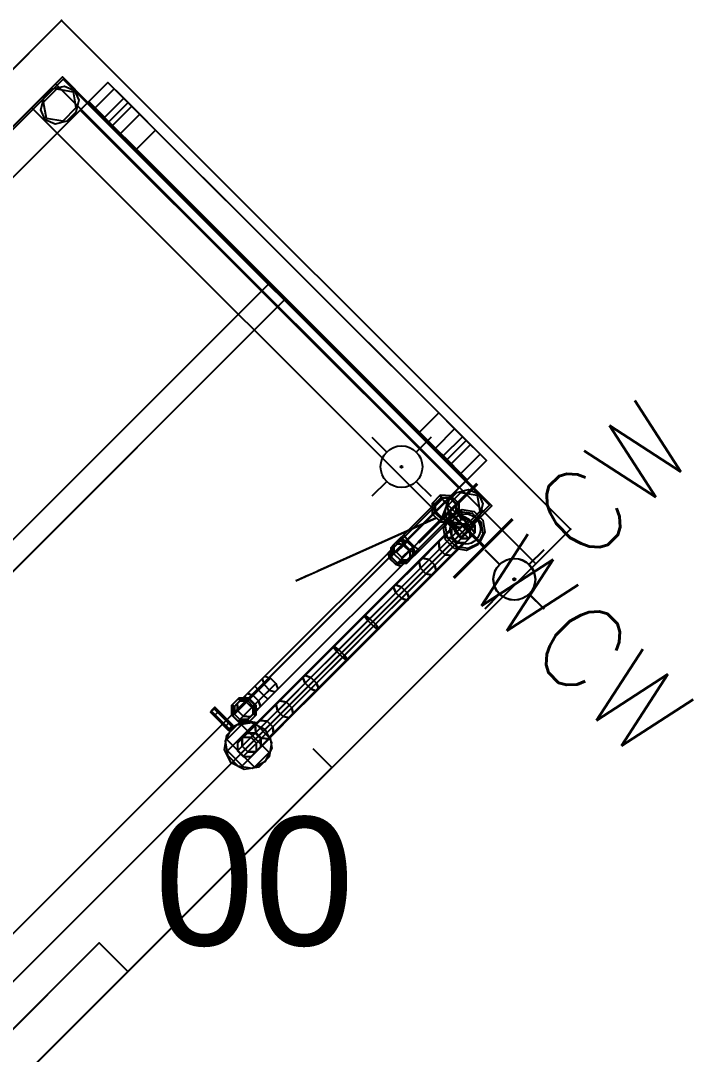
# Model space of a CAD drawing. Header units: millimetres. Extents: x 89237 to 96871, y -22823 to -19192.
# Drawn here: x 94361.8 to 94427.2, y -21997.7 to -21897.1 of the extents above; entities that cross this region are included whole.
import ezdxf
from ezdxf.enums import TextEntityAlignment as Align

# ---------------------------------------------------------------- set-up
doc = ezdxf.new("R2010")
doc.units = ezdxf.units.MM
doc.header["$LTSCALE"] = 5
for name, color, linetype in [('200-EquipBlack-3d', 250, 'Continuous'), ('200-EquipBorder-2d', 9, 'Continuous'), ('200-EquipID-2d', 7, 'Continuous'), ('200-EquipInternal-2d', 252, 'Continuous'), ('200-EquipSteel-3d', 9, 'Continuous'), ('250-Cwater-2d', 160, 'Continuous'), ('250-Hwater-2d', 200, 'Continuous')]:
    doc.layers.add(name, color=color, linetype=linetype)
doc.layers.add('200-InsPoint-3D', color=3, linetype='Continuous', plot=False)
doc.styles.add('ARIAL', font='arial.ttf')
doc.styles.add('ROMANS', font='micross.ttf')
doc.styles.add('SIMPLEX', font='simplex')

# ---------------------------------------------------------------- blocks, each defined once
blk = doc.blocks.new('BHST1708R')
at = {"layer": '200-EquipBorder-2d'}
blk.add_lwpolyline([(0, -800), (1700, -800), (1700, 0), (0, 0)], close=True, dxfattribs=at)
at = {"layer": '200-EquipInternal-2d'}
for p, q in [((45, -45), (45, -800)), ((10, -85), (1690, -85)), ((10, -85), (10, -680)), ((45, -370), (1655, -370)), ((45, -395), (1655, -395)), ((10, -680), (1690, -680)), ((45, -717.5), (1655, -717.5)), ((575, -755), (575, -800)), ((310, -770), (310, -800))]:
    blk.add_line(p, q, dxfattribs=at)
blk.add_lwpolyline([(45, -45), (1655, -45), (1655, -755), (575, -755)], dxfattribs=at)
at = {"layer": '200-EquipSteel-3d'}
for p, q in [((0, 0, 850), (1700, 0, 850)), ((45, -45, 875), (1655, -45, 875)), ((575, -755, 875), (1655, -755, 875))]:
    blk.add_line(p, q, dxfattribs=at)
at = {"layer": '200-EquipSteel-3d', "elevation": 20}
for points in [[(50.1, -46.83), (40.55, -53.77), (36.9, -65), (40.55, -76.23), (50.1, -83.17), (61.9, -83.17), (71.45, -76.23), (75.1, -65), (71.45, -53.77), (61.9, -46.83)], [(50.1, -681.83), (40.55, -688.77), (36.9, -700), (40.55, -711.23), (50.1, -718.17), (61.9, -718.17), (71.45, -711.23), (75.1, -700), (71.45, -688.77), (61.9, -681.83)]]:
    blk.add_lwpolyline(points, close=True, dxfattribs=at)
at = {"layer": '200-EquipSteel-3d'}
for points in [[(47.35, -50.01), (38.69, -65), (47.35, -79.99), (64.65, -79.99), (73.31, -65), (64.65, -50.01)], [(47.35, -685.01), (38.69, -700), (47.35, -714.99), (64.65, -714.99), (73.31, -700), (64.65, -685.01)]]:
    blk.add_lwpolyline(points, close=True, dxfattribs=at)
at = {"layer": '200-EquipSteel-3d', "elevation": 1510}
for points in [[(35, -85), (35, -110), (10, -110), (10, -85)], [(35, -680), (35, -655), (10, -655), (10, -680)]]:
    blk.add_lwpolyline(points, dxfattribs=at)
at = {"layer": '200-EquipSteel-3d'}
for points, invisible_edges in [([(45, -45, 910), (1655, -45, 910), (1700, 0, 910), (0, 0, 910)], 10), ([(0, -800, 910), (0, -800, 850), (0, 0, 850), (0, 0, 910)], 4), ([(0, -800, 910), (0, 0, 910), (45, -45, 910), (45, -800, 910)], 15), ([(1197.73, -45, 875), (45, -45, 875), (45, -755, 875), (1197.73, -755, 875)], 15), ([(45, -755, 875), (45, -800, 875), (575, -800, 875), (575, -755, 875)], 15), ([(575, -800, 910), (1700, -800, 910), (1655, -755, 910), (575, -755, 910)], 2), ([(45, -800, 850), (45, -800, 910), (0, -800, 910), (0, -800, 850)], 1), ([(45, -800, 875), (45, -800, 850), (575, -800, 850), (575, -800, 875)], 5), ([(575, -800, 850), (1700, -800, 850), (1700, -800, 910), (575, -800, 910)], 8)]:
    blk.add_3dface(points, dxfattribs=dict(at, invisible_edges=invisible_edges))
for points in [[(37, -85, 1445), (37, -47.5, 1470), (37, -717.5, 1470), (37, -680, 1445)], [(37, -47.5, 1470), (37, -85, 1445), (1663, -85, 1445), (1663, -47.5, 1470)], [(45, -45, 910), (45, -45, 875), (45, -800, 875), (45, -800, 910)], [(10, -110, 1510), (10, -116.7, 1535), (10, -95.05, 1547.5), (10, -85, 1510)], [(10, -85, 1510), (35, -85, 1510), (35, -95.05, 1547.5), (10, -95.05, 1547.5)], [(35, -85, 1510), (35, -110, 1510), (35, -116.7, 1535), (35, -95.05, 1547.5)], [(37, -85, 1445), (37, -680, 1445), (1663, -680, 1445), (1663, -85, 1445)], [(10, -95.05, 1547.5), (35, -95.05, 1547.5), (35, -122.5, 1574.95), (10, -122.5, 1574.95)], [(10, -116.7, 1535), (10, -135, 1553.3), (10, -122.5, 1574.95), (10, -95.05, 1547.5)], [(35, -95.05, 1547.5), (35, -116.7, 1535), (35, -135, 1553.3), (35, -122.5, 1574.95)], [(35, -110, 1510), (35, -116.7, 1535), (10, -116.7, 1535), (10, -110, 1510)], [(35, -116.7, 1535), (35, -135, 1553.3), (10, -135, 1553.3), (10, -116.7, 1535)], [(10, -122.5, 1574.95), (35, -122.5, 1574.95), (35, -160, 1585), (10, -160, 1585)], [(10, -135, 1553.3), (10, -160, 1560), (10, -160, 1585), (10, -122.5, 1574.95)], [(35, -122.5, 1574.95), (35, -135, 1553.3), (35, -160, 1560), (35, -160, 1585)], [(35, -135, 1553.3), (35, -160, 1560), (10, -160, 1560), (10, -135, 1553.3)], [(35, -630, 1553.3), (35, -605, 1560), (10, -605, 1560), (10, -630, 1553.3)], [(10, -630, 1553.3), (10, -605, 1560), (10, -605, 1585), (10, -642.5, 1574.95)], [(10, -642.5, 1574.95), (35, -642.5, 1574.95), (35, -605, 1585), (10, -605, 1585)], [(35, -642.5, 1574.95), (35, -630, 1553.3), (35, -605, 1560), (35, -605, 1585)], [(35, -648.3, 1535), (35, -630, 1553.3), (10, -630, 1553.3), (10, -648.3, 1535)], [(10, -648.3, 1535), (10, -630, 1553.3), (10, -642.5, 1574.95), (10, -669.95, 1547.5)], [(35, -669.95, 1547.5), (35, -648.3, 1535), (35, -630, 1553.3), (35, -642.5, 1574.95)], [(10, -669.95, 1547.5), (35, -669.95, 1547.5), (35, -642.5, 1574.95), (10, -642.5, 1574.95)], [(10, -655, 1510), (10, -648.3, 1535), (10, -669.95, 1547.5), (10, -680, 1510)], [(35, -655, 1510), (35, -648.3, 1535), (10, -648.3, 1535), (10, -655, 1510)], [(35, -680, 1510), (35, -655, 1510), (35, -648.3, 1535), (35, -669.95, 1547.5)], [(10, -680, 1510), (35, -680, 1510), (35, -669.95, 1547.5), (10, -669.95, 1547.5)], [(37, -717.5, 1470), (37, -680, 1445), (1663, -680, 1445), (1663, -717.5, 1470)], [(575, -755, 910), (575, -755, 875), (575, -800, 875), (575, -800, 910)]]:
    blk.add_3dface(points, dxfattribs=at)
at = {"layer": '200-InsPoint-3D'}
for p in [(0, 0), (0, -800), (310, -800.1)]:
    blk.add_point(p, dxfattribs=at)
at = {"layer": '200-InsPoint-3D', "flags": 9}
blk.add_attdef('DISTANG', (0, 0), '', height=1, dxfattribs=at)
at = {"layer": '200-EquipSteel-3d'}
mesh = blk.add_polymesh((6, 3), dxfattribs=at)
for k, corner in enumerate([(76, -85, 850), (76, -85, 80), (76, -85, 80), (36, -85, 850), (36, -85, 80), (36, -85, 80), (36, -45, 850), (36, -45, 80), (36, -85, 80), (76, -45, 850), (76, -45, 80), (76, -85, 80), (76, -45, 850), (76, -45, 850), (76, -85, 850), (36, -45, 850), (36, -45, 850), (36, -85, 850)]):
    mesh.set_mesh_vertex(divmod(k, 3), corner)
mesh = blk.add_polymesh((6, 3), dxfattribs=at)
for k, corner in enumerate([(1624, -85, 310), (1624, -85, 270), (1624, -85, 270), (76, -85, 310), (76, -85, 270), (76, -85, 270), (76, -45, 310), (76, -45, 270), (76, -85, 270), (1624, -45, 310), (1624, -45, 270), (1624, -85, 270), (1624, -45, 310), (1624, -45, 310), (1624, -85, 310), (76, -45, 310), (76, -45, 310), (76, -85, 310)]):
    mesh.set_mesh_vertex(divmod(k, 3), corner)
mesh = blk.add_polymesh((6, 3), dxfattribs=at)
for k, corner in enumerate([(35, -85, 1510), (35, -85, 910), (35, -85, 910), (10, -85, 1510), (10, -85, 910), (10, -85, 910), (10, -110, 1510), (10, -110, 910), (10, -85, 910), (35, -110, 1510), (35, -110, 910), (35, -85, 910), (35, -110, 1510), (35, -110, 1510), (35, -85, 1510), (10, -110, 1510), (10, -110, 1510), (10, -85, 1510)]):
    mesh.set_mesh_vertex(divmod(k, 3), corner)
mesh = blk.add_polymesh((6, 3), dxfattribs=at)
for k, corner in enumerate([(35, -85, 850), (35, -85, 647), (35, -85, 647), (10, -85, 850), (10, -85, 647), (10, -85, 647), (10, -110, 850), (10, -110, 647), (10, -85, 647), (35, -110, 850), (35, -110, 647), (35, -85, 647), (35, -110, 850), (35, -110, 850), (35, -85, 850), (10, -110, 850), (10, -110, 850), (10, -85, 850)]):
    mesh.set_mesh_vertex(divmod(k, 3), corner)
mesh = blk.add_polymesh((6, 3), dxfattribs=at)
for k, corner in enumerate([(35, -85, 850), (35, -85, 647), (35, -85, 647), (10, -85, 850), (10, -85, 647), (10, -85, 647), (10, -110, 850), (10, -110, 647), (10, -85, 647), (35, -110, 850), (35, -110, 647), (35, -85, 647), (35, -110, 850), (35, -110, 850), (35, -85, 850), (10, -110, 850), (10, -110, 850), (10, -85, 850)]):
    mesh.set_mesh_vertex(divmod(k, 3), corner)
mesh = blk.add_polymesh((6, 3), dxfattribs=at)
for k, corner in enumerate([(36, -85, 870), (36, -85, 645), (36, -85, 645), (36, -680, 870), (36, -680, 645), (36, -680, 645), (46, -680, 870), (46, -680, 645), (36, -680, 645), (46, -85, 870), (46, -85, 645), (36, -85, 645), (46, -85, 870), (46, -85, 870), (36, -85, 870), (46, -680, 870), (46, -680, 870), (36, -680, 870)]):
    mesh.set_mesh_vertex(divmod(k, 3), corner)
mesh = blk.add_polymesh((6, 3), dxfattribs=at)
for k, corner in enumerate([(36, -680, 310), (36, -680, 270), (36, -680, 270), (36, -85, 310), (36, -85, 270), (36, -85, 270), (76, -85, 310), (76, -85, 270), (36, -85, 270), (76, -680, 310), (76, -680, 270), (36, -680, 270), (76, -680, 310), (76, -680, 310), (36, -680, 310), (76, -85, 310), (76, -85, 310), (36, -85, 310)]):
    mesh.set_mesh_vertex(divmod(k, 3), corner)
mesh = blk.add_polymesh((6, 3), dxfattribs=at)
for k, corner in enumerate([(35, -605, 1560), (35, -160, 1560), (35, -160, 1560), (10, -605, 1560), (10, -160, 1560), (10, -160, 1560), (10, -605, 1585), (10, -160, 1585), (10, -160, 1560), (35, -605, 1585), (35, -160, 1585), (35, -160, 1560), (35, -605, 1585), (35, -605, 1585), (35, -605, 1560), (10, -605, 1585), (10, -605, 1585), (10, -605, 1560)]):
    mesh.set_mesh_vertex(divmod(k, 3), corner)
mesh = blk.add_polymesh((6, 3), dxfattribs=at)
for k, corner in enumerate([(1665, -395, 1585), (1665, -395, 1560), (1665, -395, 1560), (35, -395, 1585), (35, -395, 1560), (35, -395, 1560), (35, -370, 1585), (35, -370, 1560), (35, -395, 1560), (1665, -370, 1585), (1665, -370, 1560), (1665, -395, 1560), (1665, -370, 1585), (1665, -370, 1585), (1665, -395, 1585), (35, -370, 1585), (35, -370, 1585), (35, -395, 1585)]):
    mesh.set_mesh_vertex(divmod(k, 3), corner)
mesh = blk.add_polymesh((6, 3), dxfattribs=at)
for k, corner in enumerate([(35, -680, 1510), (35, -680, 910), (35, -680, 910), (10, -680, 1510), (10, -680, 910), (10, -680, 910), (10, -655, 1510), (10, -655, 910), (10, -680, 910), (35, -655, 1510), (35, -655, 910), (35, -680, 910), (35, -655, 1510), (35, -655, 1510), (35, -680, 1510), (10, -655, 1510), (10, -655, 1510), (10, -680, 1510)]):
    mesh.set_mesh_vertex(divmod(k, 3), corner)
mesh = blk.add_polymesh((6, 3), dxfattribs=at)
for k, corner in enumerate([(35, -680, 1510), (35, -680, 910), (35, -680, 910), (10, -680, 1510), (10, -680, 910), (10, -680, 910), (10, -655, 1510), (10, -655, 910), (10, -680, 910), (35, -655, 1510), (35, -655, 910), (35, -680, 910), (35, -655, 1510), (35, -655, 1510), (35, -680, 1510), (10, -655, 1510), (10, -655, 1510), (10, -680, 1510)]):
    mesh.set_mesh_vertex(divmod(k, 3), corner)
mesh = blk.add_polymesh((6, 3), dxfattribs=at)
for k, corner in enumerate([(35, -680, 850), (35, -680, 647), (35, -680, 647), (10, -680, 850), (10, -680, 647), (10, -680, 647), (10, -655, 850), (10, -655, 647), (10, -680, 647), (35, -655, 850), (35, -655, 647), (35, -680, 647), (35, -655, 850), (35, -655, 850), (35, -680, 850), (10, -655, 850), (10, -655, 850), (10, -680, 850)]):
    mesh.set_mesh_vertex(divmod(k, 3), corner)
mesh = blk.add_polymesh((6, 3), dxfattribs=at)
for k, corner in enumerate([(35, -680, 850), (35, -680, 647), (35, -680, 647), (10, -680, 850), (10, -680, 647), (10, -680, 647), (10, -655, 850), (10, -655, 647), (10, -680, 647), (35, -655, 850), (35, -655, 647), (35, -680, 647), (35, -655, 850), (35, -655, 850), (35, -680, 850), (10, -655, 850), (10, -655, 850), (10, -680, 850)]):
    mesh.set_mesh_vertex(divmod(k, 3), corner)
mesh = blk.add_polymesh((6, 3), dxfattribs=at)
for k, corner in enumerate([(76, -720, 850), (76, -720, 80), (76, -720, 80), (36, -720, 850), (36, -720, 80), (36, -720, 80), (36, -680, 850), (36, -680, 80), (36, -720, 80), (76, -680, 850), (76, -680, 80), (76, -720, 80), (76, -680, 850), (76, -680, 850), (76, -720, 850), (36, -680, 850), (36, -680, 850), (36, -720, 850)]):
    mesh.set_mesh_vertex(divmod(k, 3), corner)
blk = doc.blocks.new('HCON')
at = {"layer": '250-Hwater-2d'}
for p, q in [((0, 40.6), (0, 20.3)), ((-40.6, 0), (-20.3, 0)), ((20.3, 0), (40.6, 0)), ((0, -20.3), (0, -40.6))]:
    blk.add_line(p, q, dxfattribs=at)
for radius in [20.3, 1]:
    blk.add_circle((0, 0), radius, dxfattribs=at)
blk.add_point((0, 0), dxfattribs=at)
at = {"layer": '250-Hwater-2d', "style": 'SIMPLEX', "flags": 8}
blk.add_attdef('HW', (50, -40.6), '', height=81, dxfattribs=at)
blk = doc.blocks.new('CCON')
at = {"layer": '250-Cwater-2d'}
for p, q in [((0, 40.6), (0, 20.3)), ((-40.6, 0), (-20.3, 0)), ((20.3, 0), (40.6, 0)), ((0, -20.3), (0, -40.6))]:
    blk.add_line(p, q, dxfattribs=at)
for radius in [20.3, 1]:
    blk.add_circle((0, 0), radius, dxfattribs=at)
blk.add_point((0, 0), dxfattribs=at)
at = {"layer": '250-Cwater-2d', "style": 'SIMPLEX', "flags": 8}
blk.add_attdef('CW', (56.5, -40.6), '', height=81, dxfattribs=at)
blk = doc.blocks.new('SHTEBO3M')
at = {"layer": '200-EquipBlack-3d'}
for points, invisible_edges in [([(-12.8, 3.7, 947.4), (0.2, -1.8, 947.5), (-5.2, 10.8, 947.4), (-12.8, 3.7, 947.4)], 3), ([(5.6, 10.8, 947.4), (-5.2, 10.8, 947.4), (0.2, -1.8, 947.5), (5.6, 10.8, 947.4)], 6), ([(13.2, 3.7, 947.4), (5.6, 10.8, 947.4), (0.2, -1.8, 947.5), (13.2, 3.7, 947.4)], 6), ([(-12.8, 3.7, 947.4), (-12.8, -7.1, 947.4), (0.2, -1.8, 947.5), (-12.8, 3.7, 947.4)], 6), ([(13.2, -7.1, 947.4), (13.2, 3.7, 947.4), (0.2, -1.8, 947.5), (13.2, -7.1, 947.4)], 6), ([(-12.8, -7.1, 947.4), (-5.2, -14.5, 947.5), (0.2, -1.8, 947.5), (-12.8, -7.1, 947.4)], 6), ([(-5.2, -14.5, 947.5), (5.6, -14.5, 947.5), (0.2, -1.8, 947.5), (-5.2, -14.5, 947.5)], 6), ([(5.6, -14.5, 947.5), (13.2, -7.1, 947.4), (0.2, -1.8, 947.5), (5.6, -14.5, 947.5)], 6), ([(0.2, -14.5, 935.5), (0.2, -14.5, 947.5), (-41.4, -123.4, 1041.7), (-53.2, -154.5, 1060.2)], 4), ([(-41.4, -123.4, 1041.7), (-43.9, -130.1, 1049.3), (-53.2, -154.5, 1060.2)], 10), ([(-43.9, -130.1, 1049.3), (-44.5, -131.7, 1057.3), (-53.2, -154.5, 1072.8), (-53.2, -154.5, 1060.2)], 10), ([(-44.5, -131.7, 1057.3), (-45.1, -133.3, 1065.3), (-51.9, -151.1, 1079.5), (-53.2, -154.5, 1072.8)], 10), ([(-45.1, -133.3, 1065.3), (-45.1, -133.3, 1073.2), (-49.3, -144.1, 1082.6), (-51.9, -151.1, 1079.5)], 10), ([(-49.3, -144.1, 1082.6), (-45.1, -133.3, 1073.2), (-46.8, -137.7, 1079.5), (-49.3, -144.1, 1082.6)], 1)]:
    blk.add_3dface(points, dxfattribs=dict(at, invisible_edges=invisible_edges))
at = {"layer": '200-EquipInternal-2d'}
for p, q in [((15.5, 6), (6.8, 6)), ((15, -9.7), (9, -9.7)), ((17.6, -279.1, 0), (17.6, -13, 0)), ((36.1, -279.1, 0), (36.1, -14.4, 0)), ((17.6, -280.6, 0), (16.7, -280.6, 0)), ((16.7, -280.6, 0), (16.7, -318.7, 0)), ((17.6, -280.6, 0), (36.1, -280.6, 0)), ((37, -280.6, 0), (36.1, -280.6, 0)), ((37, -318.7, 0), (37, -280.6, 0)), ((16.7, -318.7, 0), (37, -318.7, 0))]:
    blk.add_line(p, q, dxfattribs=at)
blk.add_lwpolyline([(9, 3.7), (3.7, 9), (-3.7, 9), (-9, 3.7), (-9, -285.4), (-3.7, -290.6), (3.7, -290.6), (9, -285.4)], close=True, dxfattribs=at)
at = {"layer": '200-EquipInternal-2d', "elevation": 0}
for points in [[(17.6, -279.1), (8.1, -286), (3.7, -299.6), (8.1, -313.3), (19.7, -321.7), (34, -321.7), (45.6, -313.3)], [(45.6, -313.3), (50, -299.6), (45.6, -286), (36.1, -279.1)]]:
    blk.add_lwpolyline(points, dxfattribs=at)
blk.add_lwpolyline([(-22.2, -302.2), (-22.2, -297.2), (2.8, -297.2), (2.8, -302.2)], close=True, dxfattribs=at)
at = {"layer": '200-EquipInternal-2d'}
blk.add_circle((27.7, -2.3), 14.7, dxfattribs=at)
at = {"layer": '200-EquipSteel-3d', "extrusion": (-1, 0, 0)}
for p, q in [((5.6, -14.5, 930.6), (-5.2, 10.8, 930.6)), ((5.6, -14.5, 935.5), (-5.2, 10.8, 935.5)), ((4.5, -12, 933.2), (-4.1, 8.3, 933.2))]:
    blk.add_line(p, q, dxfattribs=at)
at = {"layer": '200-EquipSteel-3d', "extrusion": (0, -1, 0)}
blk.add_line((31.4, -11.6, 920.6), (13.2, -7.1, 904.8), dxfattribs=at)
at = {"layer": '200-EquipSteel-3d'}
for points, elevation in [([(33.5, -20.7), (21.6, -20.7), (11.9, -13.7), (8.2, -2.4), (11.9, 9), (21.6, 16), (33.5, 16), (43.2, 9), (46.9, -2.4), (43.2, -13.7)], 1420.6), ([(33.5, -23.4), (21.6, -23.4), (11.9, -16.4), (8.2, -5.1), (11.9, 6.3), (21.6, 13.3), (33.5, 13.3), (43.2, 6.3), (46.9, -5.1), (43.2, -16.4)], 1194.3), ([(23.7, 6.9), (18.3, 1.5), (18.3, -6.2), (23.7, -11.6), (31.4, -11.6), (36.8, -6.2), (36.8, 1.5), (31.4, 6.9)], 1229.5), ([(23.7, 6.9), (18.3, 1.5), (18.3, -6.2), (23.7, -11.6), (31.4, -11.6), (36.8, -6.2), (36.8, 1.5), (31.4, 6.9)], 1450.6), ([(23.7, 6.9), (18.3, 1.5), (18.3, -6.2), (23.7, -11.6), (31.4, -11.6), (36.8, -6.2), (36.8, 1.5), (31.4, 6.9)], 920.6), ([(5.5, -308.3), (5.5, -294), (13.9, -282.4), (27.5, -278), (41.2, -282.4), (49.6, -294), (49.6, -308.3), (41.2, -319.9), (27.5, -324.3), (13.9, -319.9)], 1278.6), ([(23.7, -293.1), (18.3, -298.5), (18.3, -306.2), (23.7, -311.6), (31.4, -311.6), (36.8, -306.2), (36.8, -298.5), (31.4, -293.1)], 1350.6)]:
    blk.add_lwpolyline(points, close=True, dxfattribs=dict(at, elevation=elevation))
at = {"layer": '200-EquipSteel-3d', "extrusion": (0, -0.866025, 0.5), "elevation": 537.9}
blk.add_lwpolyline([(-9, 795.3), (-9, 787.8), (-3.7, 782.6), (3.7, 782.6), (9, 787.8), (9, 795.3), (3.7, 800.6), (-3.7, 800.6)], close=True, dxfattribs=at)
at = {"layer": '200-EquipSteel-3d'}
for points in [[(-5.2, 10.8, 930.6), (-5.2, 10.8, 879), (-12.8, 3.7, 879), (-12.8, 3.7, 930.6)], [(-5.2, 10.8, 930.6), (-12.8, 3.7, 930.6), (-10.2, 2.6, 933.2), (-4.1, 8.3, 933.2)], [(-5.2, 10.8, 935.5), (-4.1, 8.3, 933.2), (-10.2, 2.6, 933.2), (-12.8, 3.7, 935.5)], [(-5.2, 10.8, 935.5), (-12.8, 3.7, 935.5), (-12.8, 3.7, 947.4), (-5.2, 10.8, 947.4)], [(5.6, 10.8, 930.6), (5.6, 10.8, 879), (-5.2, 10.8, 879), (-5.2, 10.8, 930.6)], [(5.6, 10.8, 930.6), (-5.2, 10.8, 930.6), (-4.1, 8.3, 933.2), (4.5, 8.3, 933.2)], [(4.5, 8.3, 933.2), (-4.1, 8.3, 933.2), (-5.2, 10.8, 935.5), (5.6, 10.8, 935.5)], [(5.6, 10.8, 935.5), (-5.2, 10.8, 935.5), (-5.2, 10.8, 947.4), (5.6, 10.8, 947.4)], [(13.2, 3.7, 930.6), (5.6, 10.8, 930.6), (4.5, 8.3, 933.2), (10.6, 2.6, 933.2)], [(10.6, 2.6, 933.2), (4.5, 8.3, 933.2), (5.6, 10.8, 935.5), (13.2, 3.7, 935.5)], [(13.2, 3.7, 930.6), (13.2, 3.7, 879), (5.6, 10.8, 879), (5.6, 10.8, 930.6)], [(5.6, 10.8, 935.5), (5.6, 10.8, 947.4), (13.2, 3.7, 947.4), (13.2, 3.7, 935.5)], [(-12.8, 3.7, 930.6), (-12.8, 3.7, 879), (-12.8, -7.1, 879), (-12.8, -7.1, 930.6)], [(-12.8, 3.7, 930.6), (-12.8, -7.1, 930.6), (-10.2, -6, 933.2), (-10.2, 2.6, 933.2)], [(-10.2, 2.6, 933.2), (-10.2, -6, 933.2), (-12.8, -7.1, 935.5), (-12.8, 3.7, 935.5)], [(-12.8, 3.7, 947.4), (-12.8, 3.7, 935.5), (-12.8, -7.1, 935.5), (-12.8, -7.1, 947.4)], [(-10.8, 2.4, 917.4), (-10.8, -48.5, 922), (-4.5, -49.5, 927.5), (-4.5, 2.5, 923.7)], [(-10.8, 2.3, 908.5), (-10.8, -50.9, 914.3), (-10.8, -48.5, 922), (-10.8, 2.4, 917.4)], [(-4.5, 2.2, 902.1), (-4.5, -56.1, 908.8), (-10.8, -50.9, 914.3), (-10.8, 2.3, 908.5)], [(-4.5, 2.5, 923.7), (-4.5, -49.5, 927.5), (4.5, -49.5, 927.5), (4.5, 2.5, 923.7)], [(-4.5, -56.1, 908.8), (-4.5, 2.2, 902.1), (4.5, 2.2, 902.1), (4.5, -56.1, 908.8)], [(10.8, -48.5, 922), (10.8, 2.4, 917.4), (4.5, 2.5, 923.7), (4.5, -49.5, 927.5)], [(4.5, -56.1, 908.8), (4.5, 2.2, 902.1), (10.8, 2.3, 908.5), (10.8, -50.9, 914.3)], [(13.2, -7.1, 930.6), (13.2, 3.7, 930.6), (10.6, 2.6, 933.2), (10.6, -6, 933.2)], [(10.6, -6, 933.2), (10.6, 2.6, 933.2), (13.2, 3.7, 935.5), (13.2, -7.1, 935.5)], [(10.8, -50.9, 914.3), (10.8, 2.3, 908.5), (10.8, 2.3, 917.4), (10.8, -48.5, 922)], [(36.8, 1.5, 920.6), (13.2, 3.7, 904.8), (31.4, 6.9, 920.6), (36.8, 1.5, 920.6)], [(31.4, 6.9, 920.6), (23.7, 6.9, 920.6), (13.2, 3.7, 917.7), (13.2, 3.7, 904.8)], [(23.7, 6.9, 920.6), (13.2, 3.7, 917.7), (18.3, 1.5, 920.6), (23.7, 6.9, 920.6)], [(13.2, -7.1, 930.6), (13.2, -7.1, 879), (13.2, 3.7, 879), (13.2, 3.7, 930.6)], [(13.2, 3.7, 935.5), (13.2, 3.7, 947.4), (13.2, -7.1, 947.4), (13.2, -7.1, 935.5)], [(36.8, -6.2, 920.6), (13.2, -7.1, 904.8), (13.2, 3.7, 904.8), (36.8, 1.5, 920.6)], [(13.2, -7.1, 917.7), (18.3, -6.2, 920.6), (18.3, 1.5, 920.6), (13.2, 3.7, 917.7)], [(23.7, 6.9, 1750.6), (18.3, 1.5, 1750.6), (18.3, -4.8, 1793.9), (23.7, 0.4, 1795.4)], [(18.3, 1.5, 1750.6), (18.3, -6.2, 1750.6), (18.3, -12.1, 1791.7), (18.3, -4.8, 1793.9)], [(23.7, 0.4, 1795.4), (18.3, -4.8, 1793.9), (18.3, -23, 1833.7), (23.7, -18.4, 1836.6)], [(31.4, 6.9, 1750.6), (23.7, 6.9, 1750.6), (23.7, 0.4, 1795.4), (31.4, 0.4, 1795.4)], [(31.4, 0.4, 1795.4), (23.7, 0.4, 1795.4), (23.7, -18.4, 1836.6), (31.4, -18.4, 1836.6)], [(36.8, 1.5, 1750.6), (31.4, 6.9, 1750.6), (31.4, 0.4, 1795.4), (36.8, -4.8, 1793.9)], [(36.8, -4.8, 1793.9), (31.4, 0.4, 1795.4), (31.4, -18.4, 1836.6), (36.8, -23, 1833.7)], [(36.8, -6.2, 1750.6), (36.8, 1.5, 1750.6), (36.8, -4.8, 1793.9), (36.8, -12.1, 1791.7)], [(-12.8, -7.1, 930.6), (-5.2, -14.5, 930.6), (-4.1, -12, 933.2), (-10.2, -6, 933.2)], [(-12.8, -7.1, 935.5), (-10.2, -6, 933.2), (-4.1, -12, 933.2), (-5.2, -14.5, 935.5)], [(-12.8, -7.1, 930.6), (-12.8, -7.1, 879), (-5.2, -14.5, 879), (-5.2, -14.5, 930.6)], [(-12.8, -7.1, 935.5), (-5.2, -14.5, 935.5), (-5.2, -14.5, 947.5), (-12.8, -7.1, 947.4)], [(4.5, -12, 933.2), (5.6, -14.5, 930.6), (13.2, -7.1, 930.6), (10.6, -6, 933.2)], [(5.6, -14.5, 935.5), (4.5, -12, 933.2), (10.6, -6, 933.2), (13.2, -7.1, 935.5)], [(5.6, -14.5, 930.6), (5.6, -14.5, 879), (13.2, -7.1, 879), (13.2, -7.1, 930.6)], [(5.6, -14.5, 947.5), (5.6, -14.5, 935.5), (13.2, -7.1, 935.5), (13.2, -7.1, 947.4)], [(13.2, -7.1, 904.8), (36.8, -6.2, 920.6), (31.4, -11.6, 920.6), (13.2, -7.1, 904.8)], [(13.2, -7.1, 917.7), (23.7, -11.6, 920.6), (18.3, -6.2, 920.6), (13.2, -7.1, 917.7)], [(31.4, -11.6, 920.6), (23.7, -11.6, 920.6), (13.2, -7.1, 917.7), (13.2, -7.1, 904.8)], [(18.3, -4.8, 1793.9), (18.3, -12.1, 1791.7), (18.3, -29.4, 1829.6), (18.3, -23, 1833.7)], [(23.7, -11.6, 1750.6), (23.7, -17.3, 1790.2), (18.3, -12.1, 1791.7), (18.3, -6.2, 1750.6)], [(31.4, -11.6, 1750.6), (36.8, -6.2, 1750.6), (36.8, -12.1, 1791.7), (31.4, -17.3, 1790.2)], [(36.8, -12.1, 1791.7), (36.8, -4.8, 1793.9), (36.8, -23, 1833.7), (36.8, -29.4, 1829.6)], [(-4.1, -12, 933.2), (-5.2, -14.5, 930.6), (5.6, -14.5, 930.6), (4.5, -12, 933.2)], [(-4.1, -12, 933.2), (4.5, -12, 933.2), (5.6, -14.5, 935.5), (-5.2, -14.5, 935.5)], [(-5.2, -14.5, 930.6), (-5.2, -14.5, 879), (5.6, -14.5, 879), (5.6, -14.5, 930.6)], [(-5.2, -14.5, 935.5), (5.6, -14.5, 935.5), (5.6, -14.5, 947.5), (-5.2, -14.5, 947.5)], [(23.7, -17.3, 1790.2), (23.7, -33.9, 1826.7), (18.3, -29.4, 1829.6), (18.3, -12.1, 1791.7)], [(23.7, -18.4, 1836.6), (18.3, -23, 1833.7), (18.3, -51.6, 1866.8), (23.7, -48.1, 1870.9)], [(23.7, -11.6, 1750.6), (31.4, -11.6, 1750.6), (31.4, -17.3, 1790.2), (23.7, -17.3, 1790.2)], [(23.7, -17.3, 1790.2), (31.4, -17.3, 1790.2), (31.4, -33.9, 1826.7), (23.7, -33.9, 1826.7)], [(31.4, -18.4, 1836.6), (23.7, -18.4, 1836.6), (23.7, -48.1, 1870.9), (31.4, -48.1, 1870.9)], [(31.4, -17.3, 1790.2), (36.8, -12.1, 1791.7), (36.8, -29.4, 1829.6), (31.4, -33.9, 1826.7)], [(36.8, -23, 1833.7), (31.4, -18.4, 1836.6), (31.4, -48.1, 1870.9), (36.8, -51.6, 1866.8)], [(18.3, -23, 1833.7), (18.3, -29.4, 1829.6), (18.3, -56.6, 1861), (18.3, -51.6, 1866.8)], [(23.7, -33.9, 1826.7), (23.7, -60.2, 1856.9), (18.3, -56.6, 1861), (18.3, -29.4, 1829.6)], [(31.4, -33.9, 1826.7), (36.8, -29.4, 1829.6), (36.8, -56.6, 1861), (31.4, -60.2, 1856.9)], [(36.8, -29.4, 1829.6), (36.8, -23, 1833.7), (36.8, -51.6, 1866.8), (36.8, -56.6, 1861)], [(23.7, -33.9, 1826.7), (31.4, -33.9, 1826.7), (31.4, -60.2, 1856.9), (23.7, -60.2, 1856.9)], [(-4.5, -49.5, 927.5), (-4.5, -51, 931.3), (-10.8, -54.3, 928.1), (-10.8, -48.5, 922)], [(-10.8, -48.5, 922), (-10.8, -54.3, 928.1), (-10.8, -62.1, 923.6), (-10.8, -50.9, 914.3)], [(4.5, -49.5, 927.5), (4.5, -51, 931.3), (-4.5, -51, 931.3), (-4.5, -49.5, 927.5)], [(4.5, -49.5, 927.5), (10.8, -48.5, 922), (10.8, -54.3, 928.1), (4.5, -51, 931.3)], [(10.8, -48.5, 922), (10.8, -50.9, 914.3), (10.8, -62.1, 923.6), (10.8, -54.3, 928.1)], [(23.7, -48.1, 1870.9), (18.3, -51.6, 1866.8), (18.3, -88.5, 1890.5), (23.7, -86.2, 1895.4)], [(31.4, -48.1, 1870.9), (23.7, -48.1, 1870.9), (23.7, -86.2, 1895.4), (31.4, -86.2, 1895.4)], [(36.8, -51.6, 1866.8), (31.4, -48.1, 1870.9), (31.4, -86.2, 1895.4), (36.8, -88.5, 1890.5)], [(-10.8, -57.1, 937), (-4.5, -50.8, 937), (-3.7, -54.7, 950.3), (-9, -59.3, 947.7)], [(-4.5, -51, 931.3), (-4.5, -50.8, 937), (-10.8, -57.1, 937), (-10.8, -54.3, 928.1)], [(-10.8, -50.9, 914.3), (-4.5, -56.1, 908.8), (-4.5, -68.5, 920.5), (-10.8, -62.1, 923.6)], [(-10.8, -54.3, 928.1), (-10.8, -57.1, 937), (-10.8, -66, 937), (-10.8, -62.1, 923.6)], [(-10.8, -66, 937), (-9, -65.7, 943.9), (-9, -59.3, 947.7), (-10.8, -57.1, 937)], [(-9, -59.3, 947.7), (-3.7, -54.7, 950.3), (-3.7, -65.6, 962.3), (-9, -68.2, 957.7)], [(-9, -65.7, 943.9), (-9, -71.9, 951.2), (-9, -68.2, 957.7), (-9, -59.3, 947.7)], [(-4.5, -50.8, 937), (4.5, -50.8, 937), (3.7, -54.7, 950.3), (-3.7, -54.7, 950.3)], [(4.5, -51, 931.3), (4.5, -50.8, 937), (-4.5, -50.8, 937), (-4.5, -51, 931.3)], [(-4.5, -56.1, 908.8), (4.5, -56.1, 908.8), (4.5, -68.5, 920.5), (-4.5, -68.5, 920.5)], [(-3.7, -54.7, 950.3), (3.7, -54.7, 950.3), (3.7, -65.6, 962.3), (-3.7, -65.6, 962.3)], [(4.5, -50.8, 937), (10.8, -57.1, 937), (9, -59.3, 947.7), (3.7, -54.7, 950.3)], [(3.7, -54.7, 950.3), (9, -59.3, 947.7), (9, -68.2, 957.7), (3.7, -65.6, 962.3)], [(4.5, -51, 931.3), (10.8, -54.3, 928.1), (10.8, -57.1, 937), (4.5, -50.8, 937)], [(4.5, -56.1, 908.8), (10.8, -50.9, 914.3), (10.8, -62.1, 923.6), (4.5, -68.5, 920.5)], [(10.8, -66, 937), (10.8, -57.1, 937), (9, -59.3, 947.7), (9, -65.7, 943.9)], [(9, -65.7, 943.9), (9, -59.3, 947.7), (9, -68.2, 957.7), (9, -71.9, 951.2)], [(10.8, -54.3, 928.1), (10.8, -62.1, 923.6), (10.8, -66, 937), (10.8, -57.1, 937)], [(18.3, -51.6, 1866.8), (18.3, -56.6, 1861), (18.3, -91.6, 1883.5), (18.3, -88.5, 1890.5)], [(23.7, -60.2, 1856.9), (23.7, -93.9, 1878.6), (18.3, -91.6, 1883.5), (18.3, -56.6, 1861)], [(23.7, -60.2, 1856.9), (31.4, -60.2, 1856.9), (31.4, -93.9, 1878.6), (23.7, -93.9, 1878.6)], [(31.4, -60.2, 1856.9), (36.8, -56.6, 1861), (36.8, -91.6, 1883.5), (31.4, -93.9, 1878.6)], [(36.8, -56.6, 1861), (36.8, -51.6, 1866.8), (36.8, -88.5, 1890.5), (36.8, -91.6, 1883.5)], [(-10.8, -62.1, 923.6), (-4.5, -68.5, 920.5), (-4.5, -72.4, 937), (-10.8, -66, 937)], [(-4.5, -72.4, 937), (-3.7, -72.6, 941.3), (-9, -65.7, 943.9), (-10.8, -66, 937)], [(-3.7, -72.6, 941.3), (-3.7, -74.6, 946.7), (-9, -71.9, 951.2), (-9, -65.7, 943.9)], [(-4.5, -68.5, 920.5), (4.5, -68.5, 920.5), (4.5, -72.4, 937), (-4.5, -72.4, 937)], [(3.7, -72.6, 941.3), (9, -65.7, 943.9), (9, -71.9, 951.2), (3.7, -74.6, 946.7)], [(4.5, -72.4, 937), (10.8, -66, 937), (9, -65.7, 943.9), (3.7, -72.6, 941.3)], [(4.5, -68.5, 920.5), (10.8, -62.1, 923.6), (10.8, -66, 937), (4.5, -72.4, 937)], [(4.5, -72.4, 937), (3.7, -72.6, 941.3), (-3.7, -72.6, 941.3), (-4.5, -72.4, 937)], [(3.7, -72.6, 941.3), (3.7, -74.6, 946.7), (-3.7, -74.6, 946.7), (-3.7, -72.6, 941.3)], [(23.7, -86.2, 1895.4), (18.3, -88.5, 1890.5), (18.3, -130.5, 1902.8), (23.7, -129.7, 1908.2)], [(18.3, -88.5, 1890.5), (18.3, -91.6, 1883.5), (18.3, -131.6, 1895.2), (18.3, -130.5, 1902.8)], [(31.4, -86.2, 1895.4), (23.7, -86.2, 1895.4), (23.7, -129.7, 1908.2), (31.4, -129.7, 1908.2)], [(36.8, -88.5, 1890.5), (31.4, -86.2, 1895.4), (31.4, -129.7, 1908.2), (36.8, -130.5, 1902.8)], [(36.8, -91.6, 1883.5), (36.8, -88.5, 1890.5), (36.8, -130.5, 1902.8), (36.8, -131.6, 1895.2)], [(23.7, -93.9, 1878.6), (23.7, -132.3, 1889.9), (18.3, -131.6, 1895.2), (18.3, -91.6, 1883.5)], [(23.7, -93.9, 1878.6), (31.4, -93.9, 1878.6), (31.4, -132.3, 1889.9), (23.7, -132.3, 1889.9)], [(31.4, -93.9, 1878.6), (36.8, -91.6, 1883.5), (36.8, -131.6, 1895.2), (31.4, -132.3, 1889.9)], [(23.7, -129.7, 1908.2), (18.3, -130.5, 1902.8), (18.3, -174.2, 1902.8), (23.7, -175, 1908.2)], [(18.3, -130.5, 1902.8), (18.3, -131.6, 1895.2), (18.3, -173.2, 1895.2), (18.3, -174.2, 1902.8)], [(31.4, -129.7, 1908.2), (23.7, -129.7, 1908.2), (23.7, -175, 1908.2), (31.4, -175, 1908.2)], [(36.8, -130.5, 1902.8), (31.4, -129.7, 1908.2), (31.4, -175, 1908.2), (36.8, -174.2, 1902.8)], [(36.8, -131.6, 1895.2), (36.8, -130.5, 1902.8), (36.8, -174.2, 1902.8), (36.8, -173.2, 1895.2)], [(23.7, -132.3, 1889.9), (23.7, -172.4, 1889.9), (18.3, -173.2, 1895.2), (18.3, -131.6, 1895.2)], [(23.7, -132.3, 1889.9), (31.4, -132.3, 1889.9), (31.4, -172.4, 1889.9), (23.7, -172.4, 1889.9)], [(31.4, -132.3, 1889.9), (36.8, -131.6, 1895.2), (36.8, -173.2, 1895.2), (31.4, -172.4, 1889.9)], [(23.7, -172.4, 1889.9), (23.7, -210.8, 1878.6), (18.3, -213.1, 1883.5), (18.3, -173.2, 1895.2)], [(18.3, -174.2, 1902.8), (18.3, -173.2, 1895.2), (18.3, -213.1, 1883.5), (18.3, -216.3, 1890.5)], [(23.7, -175, 1908.2), (18.3, -174.2, 1902.8), (18.3, -216.3, 1890.5), (23.7, -218.5, 1895.4)], [(23.7, -172.4, 1889.9), (31.4, -172.4, 1889.9), (31.4, -210.8, 1878.6), (23.7, -210.8, 1878.6)], [(31.4, -175, 1908.2), (23.7, -175, 1908.2), (23.7, -218.5, 1895.4), (31.4, -218.5, 1895.4)], [(31.4, -172.4, 1889.9), (36.8, -173.2, 1895.2), (36.8, -213.1, 1883.5), (31.4, -210.8, 1878.6)], [(36.8, -174.2, 1902.8), (31.4, -175, 1908.2), (31.4, -218.5, 1895.4), (36.8, -216.3, 1890.5)], [(36.8, -173.2, 1895.2), (36.8, -174.2, 1902.8), (36.8, -216.3, 1890.5), (36.8, -213.1, 1883.5)], [(23.7, -210.8, 1878.6), (23.7, -244.5, 1856.9), (18.3, -248.1, 1861), (18.3, -213.1, 1883.5)], [(23.7, -210.8, 1878.6), (31.4, -210.8, 1878.6), (31.4, -244.5, 1856.9), (23.7, -244.5, 1856.9)], [(31.4, -210.8, 1878.6), (36.8, -213.1, 1883.5), (36.8, -248.1, 1861), (31.4, -244.5, 1856.9)], [(18.3, -216.3, 1890.5), (18.3, -213.1, 1883.5), (18.3, -248.1, 1861), (18.3, -253.1, 1866.8)], [(23.7, -218.5, 1895.4), (18.3, -216.3, 1890.5), (18.3, -253.1, 1866.8), (23.7, -256.6, 1870.9)], [(31.4, -218.5, 1895.4), (23.7, -218.5, 1895.4), (23.7, -256.6, 1870.9), (31.4, -256.6, 1870.9)], [(36.8, -216.3, 1890.5), (31.4, -218.5, 1895.4), (31.4, -256.6, 1870.9), (36.8, -253.1, 1866.8)], [(36.8, -213.1, 1883.5), (36.8, -216.3, 1890.5), (36.8, -253.1, 1866.8), (36.8, -248.1, 1861)], [(-3.7, -255.3, 1066.7), (-9, -255.3, 1061.4), (-9, -241.4, 1057.7), (-3.7, -238.8, 1062.3)], [(-9, -255.3, 1054), (-9, -255.3, 1061.4), (-9, -241.4, 1057.7), (-9, -245.1, 1051.2)], [(3.7, -255.3, 1066.7), (-3.7, -255.3, 1066.7), (-3.7, -238.8, 1062.3), (3.7, -238.8, 1062.3)], [(9, -255.3, 1061.4), (3.7, -255.3, 1066.7), (3.7, -238.8, 1062.3), (9, -241.4, 1057.7)], [(9, -255.3, 1054), (9, -245.1, 1051.2), (9, -241.4, 1057.7), (9, -255.3, 1061.4)], [(-3.7, -255.3, 1048.7), (-9, -255.3, 1054), (-9, -245.1, 1051.2), (-3.7, -247.8, 1046.7)], [(-3.7, -255.3, 1048.7), (-3.7, -247.8, 1046.7), (3.7, -247.8, 1046.7), (3.7, -255.3, 1048.7)], [(3.7, -255.3, 1048.7), (3.7, -247.8, 1046.7), (9, -245.1, 1051.2), (9, -255.3, 1054)], [(23.7, -244.5, 1856.9), (23.7, -270.8, 1826.7), (18.3, -275.3, 1829.6), (18.3, -248.1, 1861)], [(18.3, -253.1, 1866.8), (18.3, -248.1, 1861), (18.3, -275.3, 1829.6), (18.3, -281.8, 1833.7)], [(23.7, -244.5, 1856.9), (31.4, -244.5, 1856.9), (31.4, -270.8, 1826.7), (23.7, -270.8, 1826.7)], [(31.4, -244.5, 1856.9), (36.8, -248.1, 1861), (36.8, -275.3, 1829.6), (31.4, -270.8, 1826.7)], [(36.8, -248.1, 1861), (36.8, -253.1, 1866.8), (36.8, -281.8, 1833.7), (36.8, -275.3, 1829.6)], [(-9, -265.4, 1051.2), (-9, -269.1, 1057.7), (-9, -255.3, 1061.4), (-9, -255.3, 1054)], [(-3.7, -271.8, 1062.3), (-9, -269.1, 1057.7), (-9, -255.3, 1061.4), (-3.7, -255.3, 1066.7)], [(-3.7, -262.8, 1046.7), (-9, -265.4, 1051.2), (-9, -255.3, 1054), (-3.7, -255.3, 1048.7)], [(3.7, -271.8, 1062.3), (-3.7, -271.8, 1062.3), (-3.7, -255.3, 1066.7), (3.7, -255.3, 1066.7)], [(-3.7, -262.8, 1046.7), (-3.7, -255.3, 1048.7), (3.7, -255.3, 1048.7), (3.7, -262.8, 1046.7)], [(9, -269.1, 1057.7), (3.7, -271.8, 1062.3), (3.7, -255.3, 1066.7), (9, -255.3, 1061.4)], [(3.7, -262.8, 1046.7), (3.7, -255.3, 1048.7), (9, -255.3, 1054), (9, -265.4, 1051.2)], [(9, -265.4, 1051.2), (9, -255.3, 1054), (9, -255.3, 1061.4), (9, -269.1, 1057.7)], [(23.7, -256.6, 1870.9), (18.3, -253.1, 1866.8), (18.3, -281.8, 1833.7), (23.7, -286.3, 1836.6)], [(31.4, -256.6, 1870.9), (23.7, -256.6, 1870.9), (23.7, -286.3, 1836.6), (31.4, -286.3, 1836.6)], [(36.8, -253.1, 1866.8), (31.4, -256.6, 1870.9), (31.4, -286.3, 1836.6), (36.8, -281.8, 1833.7)], [(-4.8, -267.6, 977.4), (-11.7, -274.4, 977.4), (-11.7, -274.4, 988.8), (-4.8, -267.6, 988.8)], [(-3.7, -270.3, 994.5), (-4.8, -267.6, 988.8), (-11.7, -274.4, 988.8), (-9, -275.5, 994.5)], [(-4.8, -267.6, 977.4), (-3.7, -270.3, 973), (-9, -275.5, 973), (-11.7, -274.4, 977.4)], [(-3.7, -268.3, 1041.2), (-9, -272.8, 1043.8), (-9, -265.4, 1051.2), (-3.7, -262.8, 1046.7)], [(-9, -272.8, 1043.8), (-9, -279.3, 1047.5), (-9, -269.1, 1057.7), (-9, -265.4, 1051.2)], [(-3.7, -270.3, 1033.7), (-9, -275.5, 1033.7), (-9, -272.8, 1043.8), (-3.7, -268.3, 1041.2)], [(-3.7, -283.8, 1050.2), (-9, -279.3, 1047.5), (-9, -269.1, 1057.7), (-3.7, -271.8, 1062.3)], [(-3.7, -270.3, 994.5), (-9, -275.5, 994.5), (-9, -275.5, 1033.7), (-3.7, -270.3, 1033.7)], [(4.8, -267.6, 977.4), (-4.8, -267.6, 977.4), (-4.8, -267.6, 988.8), (4.8, -267.6, 988.8)], [(3.7, -270.3, 994.5), (4.8, -267.6, 988.8), (-4.8, -267.6, 988.8), (-3.7, -270.3, 994.5)], [(4.8, -267.6, 977.4), (3.7, -270.3, 973), (-3.7, -270.3, 973), (-4.8, -267.6, 977.4)], [(-3.7, -268.3, 1041.2), (-3.7, -262.8, 1046.7), (3.7, -262.8, 1046.7), (3.7, -268.3, 1041.2)], [(-3.7, -270.3, 1033.7), (-3.7, -268.3, 1041.2), (3.7, -268.3, 1041.2), (3.7, -270.3, 1033.7)], [(3.7, -270.3, 994.5), (-3.7, -270.3, 994.5), (-3.7, -270.3, 1033.7), (3.7, -270.3, 1033.7)], [(3.7, -268.3, 1041.2), (3.7, -262.8, 1046.7), (9, -265.4, 1051.2), (9, -272.8, 1043.8)], [(9, -275.5, 994.5), (11.7, -274.4, 988.8), (4.8, -267.6, 988.8), (3.7, -270.3, 994.5)], [(11.7, -274.4, 977.4), (9, -275.5, 973), (3.7, -270.3, 973), (4.8, -267.6, 977.4)], [(3.7, -270.3, 1033.7), (3.7, -268.3, 1041.2), (9, -272.8, 1043.8), (9, -275.5, 1033.7)], [(9, -279.3, 1047.5), (3.7, -283.8, 1050.2), (3.7, -271.8, 1062.3), (9, -269.1, 1057.7)], [(9, -275.5, 994.5), (3.7, -270.3, 994.5), (3.7, -270.3, 1033.7), (9, -275.5, 1033.7)], [(11.7, -274.4, 977.4), (4.8, -267.6, 977.4), (4.8, -267.6, 988.8), (11.7, -274.4, 988.8)], [(9, -272.8, 1043.8), (9, -265.4, 1051.2), (9, -269.1, 1057.7), (9, -279.3, 1047.5)], [(23.7, -270.8, 1826.7), (23.7, -287.4, 1790.2), (18.3, -292.6, 1791.7), (18.3, -275.3, 1829.6)], [(23.7, -270.8, 1826.7), (31.4, -270.8, 1826.7), (31.4, -287.4, 1790.2), (23.7, -287.4, 1790.2)], [(31.4, -270.8, 1826.7), (36.8, -275.3, 1829.6), (36.8, -292.6, 1791.7), (31.4, -287.4, 1790.2)], [(-11.7, -274.4, 977.4), (-11.7, -284.1, 977.4), (-11.7, -284.1, 988.8), (-11.7, -274.4, 988.8)], [(-9, -275.5, 994.5), (-11.7, -274.4, 988.8), (-11.7, -284.1, 988.8), (-9, -283, 994.5)], [(-11.7, -274.4, 977.4), (-9, -275.5, 973), (-9, -283, 973), (-11.7, -284.1, 977.4)], [(-9, -275.5, 1033.7), (-9, -283, 1033.7), (-9, -279.3, 1047.5), (-9, -272.8, 1043.8)], [(-9, -275.5, 994.5), (-9, -283, 994.5), (-9, -283, 1033.7), (-9, -275.5, 1033.7)], [(-3.7, -288.3, 1033.7), (-9, -283, 1033.7), (-9, -279.3, 1047.5), (-3.7, -283.8, 1050.2)], [(3.7, -283.8, 1050.2), (-3.7, -283.8, 1050.2), (-3.7, -271.8, 1062.3), (3.7, -271.8, 1062.3)], [(9, -283, 1033.7), (3.7, -288.3, 1033.7), (3.7, -283.8, 1050.2), (9, -279.3, 1047.5)], [(9, -275.5, 1033.7), (9, -272.8, 1043.8), (9, -279.3, 1047.5), (9, -283, 1033.7)], [(9, -283, 994.5), (11.7, -284.1, 988.8), (11.7, -274.4, 988.8), (9, -275.5, 994.5)], [(11.7, -284.1, 977.4), (9, -283, 973), (9, -275.5, 973), (11.7, -274.4, 977.4)], [(9, -283, 994.5), (9, -275.5, 994.5), (9, -275.5, 1033.7), (9, -283, 1033.7)], [(11.7, -284.1, 977.4), (11.7, -274.4, 977.4), (11.7, -274.4, 988.8), (11.7, -284.1, 988.8)], [(18.3, -281.8, 1833.7), (18.3, -275.3, 1829.6), (18.3, -292.6, 1791.7), (18.3, -300, 1793.9)], [(36.8, -275.3, 1829.6), (36.8, -281.8, 1833.7), (36.8, -300, 1793.9), (36.8, -292.6, 1791.7)], [(-9, -283, 994.5), (-11.7, -284.1, 988.8), (-4.8, -291, 988.8), (-3.7, -288.3, 994.5)], [(-11.7, -284.1, 977.4), (-9, -283, 973), (-3.7, -288.3, 973), (-4.8, -291, 977.4)], [(-11.7, -284.1, 977.4), (-4.8, -291, 977.4), (-4.8, -291, 988.8), (-11.7, -284.1, 988.8)], [(-9, -283, 994.5), (-3.7, -288.3, 994.5), (-3.7, -288.3, 1033.7), (-9, -283, 1033.7)], [(-3.7, -288.3, 994.5), (-4.8, -291, 988.8), (4.8, -291, 988.8), (3.7, -288.3, 994.5)], [(-4.8, -291, 977.4), (-3.7, -288.3, 973), (3.7, -288.3, 973), (4.8, -291, 977.4)], [(-4.8, -291, 977.4), (4.8, -291, 977.4), (4.8, -291, 988.8), (-4.8, -291, 988.8)], [(3.7, -288.3, 1033.7), (-3.7, -288.3, 1033.7), (-3.7, -283.8, 1050.2), (3.7, -283.8, 1050.2)], [(-3.7, -288.3, 994.5), (3.7, -288.3, 994.5), (3.7, -288.3, 1033.7), (-3.7, -288.3, 1033.7)], [(3.7, -288.3, 994.5), (9, -283, 994.5), (9, -283, 1033.7), (3.7, -288.3, 1033.7)], [(3.7, -288.3, 994.5), (4.8, -291, 988.8), (11.7, -284.1, 988.8), (9, -283, 994.5)], [(4.8, -291, 977.4), (3.7, -288.3, 973), (9, -283, 973), (11.7, -284.1, 977.4)], [(4.8, -291, 977.4), (11.7, -284.1, 977.4), (11.7, -284.1, 988.8), (4.8, -291, 988.8)], [(23.7, -286.3, 1836.6), (18.3, -281.8, 1833.7), (18.3, -300, 1793.9), (23.7, -305.1, 1795.4)], [(23.7, -287.4, 1790.2), (23.7, -293.1, 1750.6), (18.3, -298.5, 1750.6), (18.3, -292.6, 1791.7)], [(31.4, -286.3, 1836.6), (23.7, -286.3, 1836.6), (23.7, -305.1, 1795.4), (31.4, -305.1, 1795.4)], [(23.7, -287.4, 1790.2), (31.4, -287.4, 1790.2), (31.4, -293.1, 1750.6), (23.7, -293.1, 1750.6)], [(36.8, -281.8, 1833.7), (31.4, -286.3, 1836.6), (31.4, -305.1, 1795.4), (36.8, -300, 1793.9)], [(31.4, -287.4, 1790.2), (36.8, -292.6, 1791.7), (36.8, -298.5, 1750.6), (31.4, -293.1, 1750.6)], [(-21.5, -303.7, 1440.6), (-16.5, -303.7, 1440.6), (-16.5, -298.7, 1440.6), (-21.5, -298.7, 1440.6)], [(-1.5, -303.7, 1330.6), (-21.5, -303.7, 1440.6), (-21.5, -298.7, 1440.6), (-1.5, -298.7, 1330.6)], [(3.5, -298.7, 1330.6), (-1.5, -298.7, 1330.6), (-21.5, -298.7, 1440.6), (-16.5, -298.7, 1440.6)], [(3.5, -303.7, 1330.6), (-16.5, -303.7, 1440.6), (-16.5, -298.7, 1440.6), (3.5, -298.7, 1330.6)], [(18.3, -300, 1793.9), (18.3, -292.6, 1791.7), (18.3, -298.5, 1750.6), (18.3, -306.2, 1750.6)], [(23.7, -305.1, 1795.4), (18.3, -300, 1793.9), (18.3, -306.2, 1750.6), (23.7, -311.6, 1750.6)], [(36.8, -300, 1793.9), (31.4, -305.1, 1795.4), (31.4, -311.6, 1750.6), (36.8, -306.2, 1750.6)], [(36.8, -292.6, 1791.7), (36.8, -300, 1793.9), (36.8, -306.2, 1750.6), (36.8, -298.5, 1750.6)], [(-1.5, -303.7, 1330.6), (3.5, -303.7, 1330.6), (-16.5, -303.7, 1440.6), (-21.5, -303.7, 1440.6)], [(31.4, -305.1, 1795.4), (23.7, -305.1, 1795.4), (23.7, -311.6, 1750.6), (31.4, -311.6, 1750.6)]]:
    blk.add_3dface(points, dxfattribs=at)
at = {"layer": '200-EquipSteel-3d', "invisible_edges": 15}
for points in [[(11.9, 9, 1450.6), (43.2, 9, 1450.6), (33.5, 16, 1450.6), (21.6, 16, 1450.6)], [(11.9, 9, 1450.6), (43.2, 9, 1450.6), (33.5, 16, 1450.6), (21.6, 16, 1450.6)], [(11.9, 6.3, 1229.3), (43.2, 6.3, 1229.3), (33.5, 13.3, 1229.3), (21.6, 13.3, 1229.3)], [(11.9, 6.3, 1229.3), (43.2, 6.3, 1229.3), (33.5, 13.3, 1229.3), (21.6, 13.3, 1229.3)], [(8.2, -2.4, 1450.6), (46.9, -2.4, 1450.6), (43.2, 9, 1450.6), (11.9, 9, 1450.6)], [(8.2, -2.4, 1450.6), (46.9, -2.4, 1450.6), (43.2, 9, 1450.6), (11.9, 9, 1450.6)], [(8.2, -5.1, 1229.3), (46.9, -5.1, 1229.3), (43.2, 6.3, 1229.3), (11.9, 6.3, 1229.3)], [(8.2, -5.1, 1229.3), (46.9, -5.1, 1229.3), (43.2, 6.3, 1229.3), (11.9, 6.3, 1229.3)], [(43.2, -13.7, 1450.6), (46.9, -2.4, 1450.6), (8.2, -2.4, 1450.6), (11.9, -13.7, 1450.6)], [(43.2, -16.4, 1229.3), (46.9, -5.1, 1229.3), (8.2, -5.1, 1229.3), (11.9, -16.4, 1229.3)], [(21.6, -20.7, 1450.6), (33.5, -20.7, 1450.6), (43.2, -13.7, 1450.6), (11.9, -13.7, 1450.6)], [(21.6, -23.4, 1229.3), (33.5, -23.4, 1229.3), (43.2, -16.4, 1229.3), (11.9, -16.4, 1229.3)], [(8.8, -287.5, 1314.6), (46.3, -287.5, 1314.6), (34.7, -279.1, 1314.6), (20.4, -279.1, 1314.6)], [(8.8, -287.5, 1314.6), (46.3, -287.5, 1314.6), (34.7, -279.1, 1314.6), (20.4, -279.1, 1314.6)], [(4.4, -301.1, 1314.6), (50.7, -301.1, 1314.6), (46.3, -287.5, 1314.6), (8.8, -287.5, 1314.6)], [(4.4, -301.1, 1314.6), (50.7, -301.1, 1314.6), (46.3, -287.5, 1314.6), (8.8, -287.5, 1314.6)], [(46.3, -314.8, 1314.6), (50.7, -301.1, 1314.6), (4.4, -301.1, 1314.6), (8.8, -314.8, 1314.6)], [(20.4, -323.2, 1314.6), (34.7, -323.2, 1314.6), (46.3, -314.8, 1314.6), (8.8, -314.8, 1314.6)]]:
    blk.add_3dface(points, dxfattribs=at)
at = {"layer": '250-Cwater-2d'}
blk.add_blockref('CCON', (95.9, -3.3), dxfattribs=at).add_auto_attribs({'CW': 'CW'})
at = {"layer": '250-Hwater-2d'}
blk.add_blockref('HCON', (-59.1, -3.3), dxfattribs=at).add_auto_attribs({'HW': 'HW'})
at = {"layer": '200-EquipSteel-3d'}
mesh = blk.add_polymesh((6, 3), dxfattribs=at)
for k, corner in enumerate([(8.5, -291, 1350.6), (8.5, -291, 1314.6), (8.5, -291, 1314.6), (46.6, -291, 1350.6), (46.6, -291, 1314.6), (46.6, -291, 1314.6), (46.6, -311.3, 1350.6), (46.6, -311.3, 1314.6), (46.6, -291, 1314.6), (8.5, -311.3, 1350.6), (8.5, -311.3, 1314.6), (8.5, -291, 1314.6), (8.5, -311.3, 1350.6), (8.5, -311.3, 1350.6), (8.5, -291, 1350.6), (46.6, -311.3, 1350.6), (46.6, -311.3, 1350.6), (46.6, -291, 1350.6)]):
    mesh.set_mesh_vertex(divmod(k, 3), corner)
blk = doc.blocks.new('attrib')
at = {"layer": '200-EquipID-2d', "style": 'ARIAL'}
blk.add_attdef('POS', text='', height=2.5, dxfattribs=at).set_placement((0, 0, -1), align=Align.MIDDLE)
at = {"layer": '200-EquipID-2d', "style": 'ROMANS', "flags": 1}
for tag, p in [('ZONA', (0, -4.905, -2)), ('EQUIPMENTDATA', (0, -7.89, -2)), ('LONGDESCR', (0, -11.302, -2)), ('EQUIPMENTCONN', (0, -14.714, -2)), ('ACCESSORYDATA', (0, -18.552, -2)), ('ACCESSORYCONN', (0, -21.857, -2))]:
    blk.add_attdef(tag, text='', height=2.5, dxfattribs=at).set_placement(p, align=Align.CENTER)

msp = doc.modelspace()

# ---------------------------------------------------------------- block references
at = {"zscale": 0.1}
for name, p, xscale, yscale, rotation in [('BHST1708R', (94365.75, -21897.11), -0.1058823529434599, 0.0874999999996362, 45.00258757393008), ('SHTEBO3M', (94403.23, -21944.48), 0.09999999999858358, 0.1000000000003638, 315.0025875723745)]:
    msp.add_blockref(name, p, dxfattribs=dict(at, xscale=xscale, yscale=yscale, rotation=rotation))
at = {"xscale": 0.100000000001156, "yscale": 0.100000000001156, "zscale": 0.1, "rotation": 45.00258757237435}
msp.add_blockref('CCON', (94409.81, -21951.48), dxfattribs=at).add_auto_attribs({'CW': 'CW'})
msp.add_blockref('CCON', (94409.81, -21951.48), dxfattribs=at).add_auto_attribs({'CW': 'CW'})
at = {"layer": '200-EquipID-2d'}
ref = msp.add_blockref('attrib', (94384.5, -21980.87), dxfattribs=dict(at, xscale=5, yscale=5, zscale=5))
ref.add_attrib('POS', '00', dxfattribs={"color": 7, "height": 12.5, "style": 'ARIAL'}).set_placement((94384.5, -21980.87, -5), align=Align.MIDDLE)

doc.saveas('drawing.dxf')
